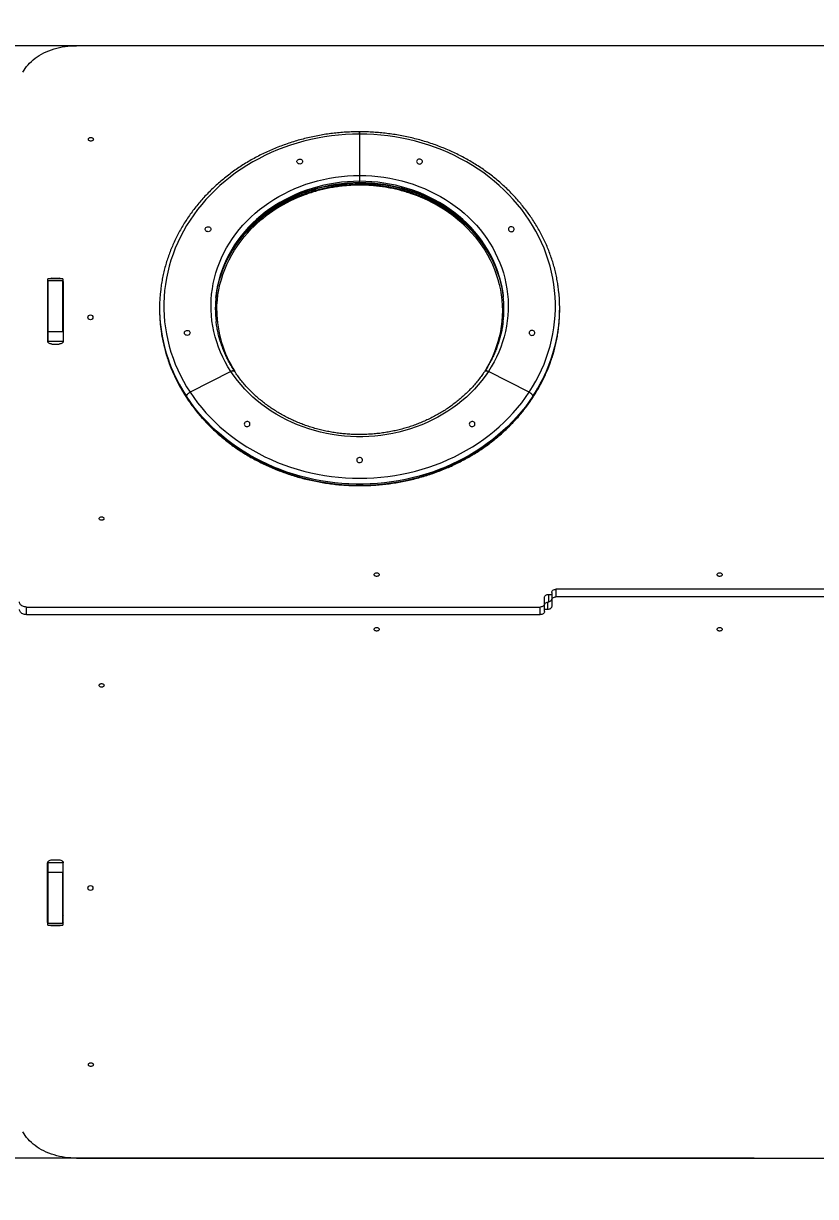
# Model space of a CAD drawing. Header units: millimetres. Extents: x -4298 to 4316, y -3015 to 2346.
# Drawn here: x -1058 to 50, y -763 to 877 of the extents above; entities that cross this region are included whole.
import ezdxf

# ---------------------------------------------------------------- set-up
doc = ezdxf.new("R2010")
doc.units = ezdxf.units.MM
for name, color, linetype in [('DIKOM_ОБЪЕКТ', 7, 'Continuous'), ('DIKOM_РАЗМЕР_ЗОНА', 7, 'Continuous'), ('DIKOM_РАЗМЕР_ОБЪЕКТА', 7, 'Continuous')]:
    doc.layers.add(name, color=color, linetype=linetype)
doc.styles.add('style1', font='arial.ttf', dxfattribs={"width": 0.8})
doc.dimstyles.new('1-50', dxfattribs={"dimtxt": 300, "dimasz": 200, "dimexe": 100, "dimexo": 0, "dimgap": 100, "dimtad": 1, "dimtxsty": 'style1', "dimcen": 200, "dimclrd": 7, "dimclre": 7, "dimclrt": 7, "dimadec": 1, "dimazin": 2, "dimtfac": 1, "dimtmove": 0, "dimatfit": 2, "dimfxl": 0, "dimlwd": 25, "dimlwe": 18, "dimarcsym": 0})

# ---------------------------------------------------------------- blocks, each defined once
blk = doc.blocks.new('*D0')
at = {"layer": 'Defpoints', "color": 0, "transparency": 16777216}
for p in [(2316.1, 67.7), (-2053.5, -269.5), (2316.1, -1317.9)]:
    blk.add_point(p, dxfattribs=at)
at = {"layer": 'DIKOM_РАЗМЕР_ОБЪЕКТА', "color": 7, "lineweight": 18, "transparency": 16777216}
for p, q in [((2316.1, 67.7), (2316.1, -1417.9)), ((-2053.5, -269.5), (-2053.5, -1417.9))]:
    blk.add_line(p, q, dxfattribs=at)
at = {"layer": 'DIKOM_РАЗМЕР_ОБЪЕКТА', "color": 7, "lineweight": 25, "transparency": 16777216}
blk.add_line((-1853.5, -1317.9), (2116.1, -1317.9), dxfattribs=at)
at = {"layer": 'DIKOM_РАЗМЕР_ОБЪЕКТА', "color": 7, "transparency": 16777216}
for points in [[(-1853.5, -1284.5), (-1853.5, -1351.2), (-2053.5, -1317.9)], [(2116.1, -1284.5), (2116.1, -1351.2), (2316.1, -1317.9)]]:
    blk.add_solid(points, dxfattribs=at)
at = {"layer": 'DIKOM_РАЗМЕР_ОБЪЕКТА', "color": 7, "transparency": 16777216, "insert": (319.3, -1064.7), "char_height": 300, "attachment_point": 5, "style": 'style1'}
blk.add_mtext('4400', dxfattribs=at)
blk = doc.blocks.new('*D1')
at = {"layer": 'Defpoints', "color": 0, "transparency": 16777216}
for p in [(-35.7, 845.8), (-2347.2, -709.8), (-35.7, -709.8)]:
    blk.add_point(p, dxfattribs=at)
at = {"layer": 'DIKOM_РАЗМЕР_ОБЪЕКТА', "color": 7, "lineweight": 18, "transparency": 16777216}
for p, q in [((-35.7, 845.8), (-2447.2, 845.8)), ((-35.7, -709.8), (-2447.2, -709.8))]:
    blk.add_line(p, q, dxfattribs=at)
at = {"layer": 'DIKOM_РАЗМЕР_ОБЪЕКТА', "color": 7, "lineweight": 25, "transparency": 16777216}
blk.add_line((-2347.2, 645.8), (-2347.2, -509.8), dxfattribs=at)
at = {"layer": 'DIKOM_РАЗМЕР_ОБЪЕКТА', "color": 7, "transparency": 16777216}
for points in [[(-2380.6, 645.8), (-2313.9, 645.8), (-2347.2, 845.8)], [(-2380.6, -509.8), (-2313.9, -509.8), (-2347.2, -709.8)]]:
    blk.add_solid(points, dxfattribs=at)
at = {"layer": 'DIKOM_РАЗМЕР_ОБЪЕКТА', "color": 7, "transparency": 16777216, "insert": (-2600.4, 68), "char_height": 300, "attachment_point": 5, "rotation": 90, "style": 'style1'}
blk.add_mtext('1550', dxfattribs=at)
blk = doc.blocks.new('*D2')
at = {"layer": 'Defpoints', "color": 0, "transparency": 16777216}
for p in [(-3553.5, -622.2), (4316.1, -622.2), (4316.1, -2914.9)]:
    blk.add_point(p, dxfattribs=at)
at = {"layer": 'DIKOM_РАЗМЕР_ЗОНА', "color": 7, "lineweight": 18, "transparency": 16777216}
for p, q in [((-3553.5, -622.2), (-3553.5, -3014.9)), ((4316.1, -622.2), (4316.1, -3014.9))]:
    blk.add_line(p, q, dxfattribs=at)
at = {"layer": 'DIKOM_РАЗМЕР_ЗОНА', "color": 7, "lineweight": 25, "transparency": 16777216}
blk.add_line((-3353.5, -2914.9), (4116.1, -2914.9), dxfattribs=at)
at = {"layer": 'DIKOM_РАЗМЕР_ЗОНА', "color": 7, "transparency": 16777216}
for points in [[(-3353.5, -2881.5), (-3353.5, -2948.2), (-3553.5, -2914.9)], [(4116.1, -2881.5), (4116.1, -2948.2), (4316.1, -2914.9)]]:
    blk.add_solid(points, dxfattribs=at)
at = {"layer": 'DIKOM_РАЗМЕР_ЗОНА', "color": 7, "transparency": 16777216, "insert": (330.3, -2661.7), "char_height": 300, "attachment_point": 5, "style": 'style1'}
blk.add_mtext('7900', dxfattribs=at)
blk = doc.blocks.new('*D3')
at = {"layer": 'Defpoints', "color": 0, "transparency": 16777216}
for p in [(2783.8, 2345.8), (-3847.8, -2209.8), (2783.8, -2209.8)]:
    blk.add_point(p, dxfattribs=at)
at = {"layer": 'DIKOM_РАЗМЕР_ЗОНА', "color": 7, "lineweight": 18, "transparency": 16777216}
for p, q in [((2783.8, 2345.8), (-3947.8, 2345.8)), ((2783.8, -2209.8), (-3947.8, -2209.8))]:
    blk.add_line(p, q, dxfattribs=at)
at = {"layer": 'DIKOM_РАЗМЕР_ЗОНА', "color": 7, "lineweight": 25, "transparency": 16777216}
blk.add_line((-3847.8, 2145.8), (-3847.8, -2009.8), dxfattribs=at)
at = {"layer": 'DIKOM_РАЗМЕР_ЗОНА', "color": 7, "transparency": 16777216}
for points in [[(-3881.2, 2145.8), (-3814.5, 2145.8), (-3847.8, 2345.8)], [(-3881.2, -2009.8), (-3814.5, -2009.8), (-3847.8, -2209.8)]]:
    blk.add_solid(points, dxfattribs=at)
at = {"layer": 'DIKOM_РАЗМЕР_ЗОНА', "color": 7, "transparency": 16777216, "insert": (-4101, 68), "char_height": 300, "attachment_point": 5, "rotation": 90, "style": 'style1'}
blk.add_mtext('4550', dxfattribs=at)

msp = doc.modelspace()

# ---------------------------------------------------------------- linework, layer by layer
at = {"layer": 'DIKOM_ОБЪЕКТ', "color": 7, "linetype": 'Continuous', "lineweight": 15}
for p, q in [((336.113, 845.824), (-983.887, 845.824)), ((-587.693, 725.418), (-587.693, 722.287)), ((-587.693, 722.287), (-587.693, 725.418)), ((-587.693, 722.287), (-587.693, 664.317)), ((-587.693, 664.317), (-587.693, 656.179)), ((-587.693, 654.744), (-587.693, 656.179)), ((-587.693, 654.744), (-587.693, 654.014)), ((-587.693, 654.014), (-587.693, 654.744)), ((-1024.387, 516.312), (-1024.387, 432.874)), ((-1002.887, 519.999), (-1023.887, 519.999)), ((-1023.887, 517.07), (-1023.887, 519.999)), ((-1002.887, 517.07), (-1023.887, 517.07)), ((-1023.887, 517.07), (-1023.887, 446.359)), ((-1018.387, 520.555), (-1008.387, 520.555)), ((-1018.387, 519.999), (-1018.387, 520.555)), ((-1008.387, 519.999), (-1008.387, 520.555)), ((-1002.887, 519.999), (-1002.887, 517.07)), ((-1002.887, 446.359), (-1002.887, 517.07)), ((-1002.387, 516.312), (-1002.387, 432.874)), ((-1023.887, 507.401), (-1023.887, 431.178)), ((-1024.387, 490.433), (-1023.887, 490.433)), ((-867.693, 478.756), (-867.693, 477.322)), ((-307.693, 477.322), (-307.693, 478.756)), ((-1024.387, 460.433), (-1023.887, 460.433)), ((-1023.887, 446.359), (-1002.887, 446.359)), ((-1023.887, 432.217), (-1023.887, 446.359)), ((-1002.887, 432.217), (-1023.887, 432.217)), ((-1023.887, 432.217), (-1023.887, 431.178)), ((-1018.387, 428.631), (-1008.387, 428.631)), ((-767.826, 390.278), (-824.984, 361.293)), ((-350.402, 361.293), (-407.56, 390.278)), ((-830.18, 354.355), (-830.18, 355.789)), ((-345.206, 355.789), (-345.206, 354.355)), ((-312.887, 85.684), (-312.887, 75.078)), ((406.113, 85.684), (-312.887, 85.684)), ((-328.887, 65.178), (-328.887, 74.371)), ((-324.887, 67.764), (-322.887, 68.249)), ((-324.887, 67.764), (-324.887, 57.4)), ((-322.887, 78.613), (-318.887, 78.613)), ((-322.887, 68.249), (-322.887, 78.613)), ((-318.887, 81.442), (-318.887, 70.835)), ((-318.887, 70.835), (-318.887, 61.643)), ((406.113, 75.078), (-312.887, 75.078)), ((-1053.887, 50.329), (-1053.887, 60.936)), ((-1053.887, 60.936), (-334.887, 60.936)), ((-1053.887, 50.329), (-334.887, 50.329)), ((-334.887, 50.329), (-334.887, 60.936)), ((-328.887, 54.572), (-328.887, 65.178)), ((-324.887, 57.4), (-328.887, 57.4)), ((-1023.887, -295.165), (-1023.887, -371.388)), ((-1023.887, -296.204), (-1023.887, -295.165)), ((-1018.387, -292.618), (-1008.387, -292.618)), ((-1002.887, -296.204), (-1002.887, -295.165)), ((-1024.387, -380.299), (-1024.387, -296.86)), ((-1023.887, -296.204), (-1002.887, -296.204)), ((-1023.887, -310.346), (-1023.887, -296.204)), ((-1002.887, -310.346), (-1023.887, -310.346)), ((-1023.887, -310.346), (-1023.887, -381.056)), ((-1002.887, -296.204), (-1002.887, -310.346)), ((-1002.887, -381.056), (-1002.887, -310.346)), ((-1002.387, -380.299), (-1002.387, -296.86)), ((-1023.887, -324.42), (-1024.387, -324.42)), ((-1023.887, -354.42), (-1024.387, -354.42)), ((-1023.887, -381.056), (-1002.887, -381.056)), ((-1023.887, -383.985), (-1023.887, -381.056)), ((-1023.887, -383.985), (-1002.887, -383.985)), ((-1018.387, -383.985), (-1018.387, -384.542)), ((-1018.387, -384.542), (-1008.387, -384.542)), ((-1008.387, -383.985), (-1008.387, -384.542)), ((-1002.887, -381.056), (-1002.887, -383.985)), ((-983.887, -709.811), (336.113, -709.811))]:
    msp.add_line(p, q, dxfattribs=at)
at = {"layer": 'DIKOM_ОБЪЕКТ', "color": 7, "linetype": 'Continuous', "lineweight": 15, "flags": 128}
for points in [[(-1058.907, 808.902), (-1057.404, 811.564), (-1055.711, 814.168), (-1053.835, 816.708), (-1051.778, 819.178), (-1049.548, 821.571), (-1047.149, 823.882), (-1044.588, 826.103), (-1041.87, 828.23), (-1039.004, 830.256), (-1035.997, 832.178), (-1032.855, 833.989), (-1029.588, 835.685), (-1026.204, 837.262), (-1022.711, 838.716), (-1019.118, 840.043), (-1015.435, 841.24), (-1011.671, 842.303), (-1007.836, 843.23), (-1003.939, 844.018), (-999.991, 844.666), (-996.001, 845.172), (-991.98, 845.534), (-987.939, 845.752), (-983.887, 845.824)], [(-587.693, 722.287), (-597.585, 722.13), (-607.464, 721.659), (-617.317, 720.876), (-627.132, 719.781), (-636.896, 718.375), (-646.595, 716.66), (-656.217, 714.639), (-665.75, 712.314), (-675.181, 709.689), (-684.499, 706.766), (-693.69, 703.549), (-702.742, 700.044), (-711.645, 696.253), (-720.386, 692.183), (-728.955, 687.838), (-737.339, 683.224), (-745.527, 678.347), (-753.511, 673.214), (-761.277, 667.831), (-768.818, 662.205), (-776.122, 656.344), (-783.181, 650.255), (-789.985, 643.946), (-796.525, 637.426), (-802.793, 630.702), (-808.78, 623.784), (-814.48, 616.681), (-819.883, 609.401), (-824.984, 601.955), (-829.775, 594.352), (-834.251, 586.603), (-838.405, 578.716), (-842.232, 570.702), (-845.728, 562.573), (-848.887, 554.338), (-851.705, 546.008), (-854.18, 537.594), (-856.307, 529.108), (-858.083, 520.559), (-859.507, 511.96), (-860.577, 503.321), (-861.291, 494.653), (-861.648, 485.969), (-861.648, 477.279), (-861.291, 468.595), (-860.577, 459.928), (-859.507, 451.289), (-858.083, 442.689), (-856.307, 434.141), (-854.18, 425.654), (-851.705, 417.24), (-848.887, 408.91), (-845.728, 400.675), (-842.232, 392.546), (-838.405, 384.532), (-834.251, 376.646), (-829.775, 368.896), (-824.984, 361.293)], [(-350.402, 361.293), (-345.61, 368.896), (-341.135, 376.646), (-336.981, 384.532), (-333.153, 392.546), (-329.658, 400.675), (-326.499, 408.91), (-323.68, 417.24), (-321.206, 425.654), (-319.079, 434.141), (-317.302, 442.689), (-315.878, 451.289), (-314.809, 459.928), (-314.095, 468.595), (-313.737, 477.279), (-313.737, 485.969), (-314.095, 494.653), (-314.809, 503.321), (-315.878, 511.96), (-317.302, 520.559), (-319.079, 529.108), (-321.206, 537.594), (-323.68, 546.008), (-326.499, 554.338), (-329.658, 562.573), (-333.153, 570.702), (-336.981, 578.716), (-341.135, 586.603), (-345.61, 594.352), (-350.402, 601.955), (-355.503, 609.401), (-360.906, 616.681), (-366.605, 623.784), (-372.593, 630.702), (-378.86, 637.426), (-385.401, 643.946), (-392.204, 650.255), (-399.263, 656.344), (-406.568, 662.205), (-414.108, 667.831), (-421.875, 673.214), (-429.858, 678.347), (-438.047, 683.224), (-446.431, 687.838), (-454.999, 692.183), (-463.74, 696.253), (-472.643, 700.044), (-481.696, 703.549), (-490.887, 706.766), (-500.204, 709.689), (-509.635, 712.314), (-519.168, 714.639), (-528.791, 716.66), (-538.49, 718.375), (-548.253, 719.781), (-558.068, 720.876), (-567.922, 721.659), (-577.801, 722.13), (-587.693, 722.287)], [(-960.387, 715.009), (-960.489, 714.417), (-960.788, 713.859), (-961.267, 713.368), (-961.899, 712.973), (-962.646, 712.695), (-963.465, 712.553), (-964.309, 712.553), (-965.128, 712.695), (-965.875, 712.973), (-966.507, 713.368), (-966.986, 713.859), (-967.285, 714.417), (-967.387, 715.009), (-967.285, 715.602), (-966.986, 716.159), (-966.507, 716.65), (-965.875, 717.046), (-965.128, 717.323), (-964.309, 717.466), (-963.465, 717.466), (-962.646, 717.323), (-961.899, 717.046), (-961.267, 716.65), (-960.788, 716.159), (-960.489, 715.602), (-960.387, 715.009)], [(-673.488, 680.795), (-674.42, 681.448), (-675.092, 682.313), (-675.443, 683.314), (-675.443, 684.361), (-675.092, 685.362), (-674.42, 686.227), (-673.488, 686.88), (-672.378, 687.263), (-671.189, 687.341), (-670.026, 687.108), (-668.994, 686.584), (-668.183, 685.817), (-667.665, 684.873), (-667.488, 683.837), (-667.665, 682.802), (-668.183, 681.858), (-668.994, 681.091), (-670.026, 680.567), (-671.189, 680.334), (-672.378, 680.412), (-673.488, 680.795)], [(-501.898, 680.795), (-500.966, 681.448), (-500.294, 682.313), (-499.943, 683.314), (-499.943, 684.361), (-500.294, 685.362), (-500.966, 686.227), (-501.898, 686.88), (-503.008, 687.263), (-504.197, 687.341), (-505.359, 687.108), (-506.392, 686.584), (-507.203, 685.817), (-507.72, 684.873), (-507.898, 683.837), (-507.72, 682.802), (-507.203, 681.858), (-506.392, 681.091), (-505.359, 680.567), (-504.197, 680.334), (-503.008, 680.412), (-501.898, 680.795)], [(-767.826, 390.278), (-771.944, 396.85), (-775.751, 403.566), (-779.241, 410.413), (-782.408, 417.38), (-785.247, 424.456), (-787.753, 431.628), (-789.921, 438.884), (-791.748, 446.212), (-793.231, 453.601), (-794.368, 461.036), (-795.156, 468.506), (-795.594, 475.998), (-795.682, 483.5), (-795.419, 490.998), (-794.805, 498.481), (-793.843, 505.935), (-792.533, 513.348), (-790.877, 520.708), (-788.879, 528.002), (-786.542, 535.218), (-783.869, 542.343), (-780.865, 549.366), (-777.536, 556.274), (-773.887, 563.057), (-769.923, 569.703), (-765.653, 576.2), (-761.082, 582.537), (-756.219, 588.704), (-751.072, 594.691), (-745.649, 600.487), (-739.96, 606.083), (-734.014, 611.469), (-727.821, 616.636), (-721.393, 621.575), (-714.738, 626.278), (-707.87, 630.737), (-700.799, 634.945), (-693.537, 638.895), (-686.096, 642.579), (-678.49, 645.991), (-670.731, 649.127), (-662.831, 651.98), (-654.805, 654.546), (-646.666, 656.82), (-638.427, 658.799), (-630.103, 660.479), (-621.707, 661.858), (-613.254, 662.932), (-604.757, 663.701), (-596.232, 664.163), (-587.693, 664.317)], [(-587.693, 656.179), (-596.152, 656.023), (-604.596, 655.556), (-613.01, 654.78), (-621.38, 653.694), (-629.691, 652.301), (-637.928, 650.604), (-646.077, 648.606), (-654.124, 646.31), (-662.054, 643.719), (-669.854, 640.84), (-677.509, 637.675), (-685.007, 634.233), (-692.334, 630.517), (-699.478, 626.535), (-706.425, 622.294), (-713.165, 617.801), (-719.684, 613.064), (-725.971, 608.091), (-732.016, 602.892), (-737.808, 597.475), (-743.336, 591.849), (-748.592, 586.025), (-753.565, 580.013), (-758.247, 573.824), (-762.63, 567.467), (-766.706, 560.955), (-770.468, 554.299), (-773.909, 547.51), (-777.024, 540.6), (-779.806, 533.582), (-782.252, 526.468), (-784.356, 519.27), (-786.115, 512.001), (-787.526, 504.674), (-788.586, 497.301), (-788.708, 496.252)], [(-587.693, 664.317), (-579.153, 664.163), (-570.628, 663.701), (-562.132, 662.932), (-553.679, 661.858), (-545.283, 660.479), (-536.959, 658.799), (-528.72, 656.82), (-520.581, 654.546), (-512.555, 651.98), (-504.655, 649.127), (-496.896, 645.991), (-489.289, 642.579), (-481.849, 638.895), (-474.587, 634.945), (-467.516, 630.737), (-460.647, 626.278), (-453.993, 621.575), (-447.564, 616.636), (-441.372, 611.469), (-435.426, 606.083), (-429.737, 600.487), (-424.314, 594.691), (-419.167, 588.704), (-414.303, 582.537), (-409.733, 576.2), (-405.462, 569.703), (-401.499, 563.057), (-397.849, 556.274), (-394.52, 549.366), (-391.517, 542.343), (-388.844, 535.218), (-386.507, 528.002), (-384.508, 520.708), (-382.853, 513.348), (-381.543, 505.935), (-380.58, 498.481), (-379.967, 490.998), (-379.704, 483.5), (-379.791, 475.998), (-380.23, 468.506), (-381.018, 461.036), (-382.154, 453.601), (-383.638, 446.212), (-385.465, 438.884), (-387.633, 431.628), (-390.139, 424.456), (-392.977, 417.38), (-396.144, 410.413), (-399.634, 403.566), (-403.442, 396.85), (-407.56, 390.278)], [(-386.619, 495.725), (-386.799, 497.301), (-387.86, 504.674), (-389.271, 512.001), (-391.03, 519.27), (-393.134, 526.468), (-395.579, 533.582), (-398.362, 540.6), (-401.476, 547.51), (-404.918, 554.299), (-408.68, 560.955), (-412.756, 567.467), (-417.139, 573.824), (-421.821, 580.013), (-426.794, 586.025), (-432.049, 591.849), (-437.578, 597.475), (-443.369, 602.892), (-449.414, 608.091), (-455.702, 613.064), (-462.221, 617.801), (-468.96, 622.294), (-475.908, 626.535), (-483.051, 630.517), (-490.379, 634.233), (-497.876, 637.675), (-505.532, 640.84), (-513.332, 643.719), (-521.262, 646.31), (-529.308, 648.606), (-537.457, 650.604), (-545.695, 652.301), (-554.006, 653.694), (-562.375, 654.78), (-570.79, 655.556), (-579.234, 656.023), (-587.693, 656.179)], [(-788.804, 493.946), (-788.586, 495.867), (-787.526, 503.24), (-786.115, 510.567), (-784.356, 517.836), (-782.252, 525.034), (-779.806, 532.148), (-777.024, 539.166), (-773.909, 546.076), (-770.468, 552.865), (-766.706, 559.521), (-762.63, 566.033), (-758.247, 572.389), (-753.565, 578.579), (-748.592, 584.591), (-743.336, 590.415), (-737.808, 596.041), (-732.016, 601.458), (-725.971, 606.657), (-719.684, 611.63), (-713.165, 616.367), (-706.425, 620.86), (-699.478, 625.101), (-692.334, 629.083), (-685.007, 632.798), (-677.509, 636.241), (-669.854, 639.405), (-662.054, 642.285), (-654.124, 644.876), (-646.077, 647.172), (-637.928, 649.17), (-629.691, 650.867), (-621.38, 652.26), (-613.01, 653.345), (-604.596, 654.122), (-596.152, 654.589), (-587.693, 654.744)], [(-787.297, 504.344), (-785.811, 511.189), (-783.899, 518.396), (-781.648, 525.526), (-779.062, 532.569), (-776.144, 539.511), (-772.899, 546.34), (-769.334, 553.044), (-765.455, 559.613), (-761.268, 566.034), (-756.78, 572.297), (-752, 578.39), (-746.935, 584.304), (-741.595, 590.027), (-735.988, 595.55), (-730.124, 600.863), (-724.014, 605.958), (-717.668, 610.825), (-711.097, 615.456), (-704.312, 619.843), (-697.325, 623.978), (-690.149, 627.854), (-682.795, 631.465), (-675.276, 634.804), (-667.606, 637.865), (-659.798, 640.643), (-651.864, 643.134), (-643.82, 645.333), (-635.678, 647.235), (-627.454, 648.839), (-619.16, 650.141), (-610.812, 651.139), (-602.424, 651.83), (-594.011, 652.215), (-585.586, 652.292), (-577.166, 652.061), (-568.763, 651.523), (-560.393, 650.678), (-552.071, 649.528), (-543.81, 648.075), (-535.625, 646.321), (-527.53, 644.27), (-519.54, 641.925), (-511.667, 639.29), (-503.926, 636.369), (-496.33, 633.169), (-488.892, 629.693), (-481.626, 625.949), (-474.542, 621.942), (-467.655, 617.68), (-460.976, 613.171), (-454.516, 608.421), (-448.286, 603.439), (-442.298, 598.234), (-436.561, 592.814), (-431.087, 587.19), (-425.883, 581.37), (-420.959, 575.366), (-416.324, 569.186), (-411.986, 562.843), (-407.952, 556.347), (-404.229, 549.708), (-400.824, 542.94), (-397.742, 536.053), (-394.989, 529.059), (-392.569, 521.971), (-390.488, 514.801), (-388.748, 507.561), (-387.64, 501.932)], [(-587.693, 654.744), (-579.234, 654.589), (-570.79, 654.122), (-562.375, 653.345), (-554.006, 652.26), (-545.695, 650.867), (-537.457, 649.17), (-529.308, 647.172), (-521.262, 644.876), (-513.332, 642.285), (-505.532, 639.405), (-497.876, 636.241), (-490.379, 632.798), (-483.051, 629.083), (-475.908, 625.101), (-468.96, 620.86), (-462.221, 616.367), (-455.702, 611.63), (-449.414, 606.657), (-443.369, 601.458), (-437.578, 596.041), (-432.049, 590.415), (-426.794, 584.591), (-421.821, 578.579), (-417.139, 572.389), (-412.756, 566.033), (-408.68, 559.521), (-404.918, 552.865), (-401.476, 546.076), (-398.362, 539.166), (-395.579, 532.148), (-393.134, 525.034), (-391.03, 517.836), (-389.271, 510.567), (-387.86, 503.24), (-386.799, 495.867), (-386.692, 494.944)], [(-801.869, 586.177), (-802.801, 586.83), (-803.473, 587.695), (-803.824, 588.696), (-803.824, 589.743), (-803.473, 590.744), (-802.801, 591.609), (-801.869, 592.262), (-800.759, 592.645), (-799.57, 592.723), (-798.408, 592.49), (-797.375, 591.966), (-796.564, 591.199), (-796.047, 590.255), (-795.869, 589.22), (-796.047, 588.184), (-796.564, 587.24), (-797.375, 586.473), (-798.408, 585.949), (-799.57, 585.716), (-800.759, 585.794), (-801.869, 586.177)], [(-437.869, 591.351), (-436.442, 589.915), (-431.107, 584.251), (-426.047, 578.396), (-421.271, 572.36), (-416.787, 566.154), (-412.603, 559.788), (-408.725, 553.274), (-405.162, 546.623), (-401.919, 539.847), (-399.002, 532.957), (-396.416, 525.966), (-394.165, 518.886), (-392.254, 511.73), (-390.686, 504.51), (-389.464, 497.238), (-388.589, 489.928), (-388.063, 482.592), (-387.888, 475.243), (-388.063, 467.894), (-388.589, 460.558), (-389.464, 453.247), (-390.686, 445.976), (-392.254, 438.755), (-394.165, 431.599), (-396.416, 424.519), (-399.002, 417.528), (-401.919, 410.639), (-405.162, 403.863), (-408.725, 397.212), (-411.734, 392.1)], [(-373.517, 586.177), (-372.584, 586.83), (-371.913, 587.695), (-371.561, 588.696), (-371.561, 589.743), (-371.913, 590.744), (-372.584, 591.609), (-373.517, 592.262), (-374.626, 592.645), (-375.815, 592.723), (-376.978, 592.49), (-378.011, 591.966), (-378.822, 591.199), (-379.339, 590.255), (-379.517, 589.22), (-379.339, 588.184), (-378.822, 587.24), (-378.011, 586.473), (-376.978, 585.949), (-375.815, 585.716), (-374.626, 585.794), (-373.517, 586.177)], [(-787.498, 475.243), (-787.322, 482.592), (-786.797, 489.928), (-785.922, 497.238), (-784.7, 504.51), (-783.131, 511.73), (-781.22, 518.886), (-778.97, 525.966), (-776.384, 532.957), (-773.467, 539.847), (-770.224, 546.623), (-766.66, 553.274), (-762.783, 559.788), (-758.599, 566.154), (-754.114, 572.36), (-749.338, 578.396), (-744.278, 584.251), (-739.754, 589.085)], [(-830.971, 441.214), (-831.903, 441.867), (-832.575, 442.732), (-832.926, 443.733), (-832.926, 444.78), (-832.575, 445.781), (-831.903, 446.646), (-830.971, 447.299), (-829.861, 447.682), (-828.672, 447.76), (-827.509, 447.527), (-826.477, 447.003), (-825.666, 446.236), (-825.148, 445.292), (-824.971, 444.257), (-825.148, 443.221), (-825.666, 442.277), (-826.477, 441.51), (-827.509, 440.986), (-828.672, 440.753), (-829.861, 440.831), (-830.971, 441.214)], [(-344.415, 441.214), (-343.483, 441.867), (-342.811, 442.732), (-342.46, 443.733), (-342.46, 444.78), (-342.811, 445.781), (-343.483, 446.646), (-344.415, 447.299), (-345.525, 447.682), (-346.714, 447.76), (-347.876, 447.527), (-348.909, 447.003), (-349.72, 446.236), (-350.237, 445.292), (-350.415, 444.257), (-350.237, 443.221), (-349.72, 442.277), (-348.909, 441.51), (-347.876, 440.986), (-346.714, 440.753), (-345.525, 440.831), (-344.415, 441.214)], [(-1018.387, 428.631), (-1019.557, 428.713), (-1020.683, 428.954), (-1021.72, 429.346), (-1022.63, 429.874), (-1023.376, 430.517), (-1023.93, 431.25), (-1024.272, 432.046), (-1024.387, 432.874)], [(-1002.387, 432.874), (-1002.502, 432.046), (-1002.844, 431.25), (-1003.398, 430.517), (-1004.144, 429.874), (-1005.054, 429.346), (-1006.091, 428.954), (-1007.216, 428.713), (-1008.387, 428.631)], [(-762.812, 390.705), (-763.025, 390.941), (-763.506, 391.194), (-764.152, 391.301), (-764.939, 391.258), (-765.838, 391.068), (-766.812, 390.737), (-767.826, 390.278)], [(-767.826, 390.278), (-766.812, 390.737), (-765.838, 391.068), (-764.939, 391.258), (-764.152, 391.301), (-763.506, 391.194), (-763.025, 390.941), (-762.813, 390.706)], [(-407.56, 390.278), (-411.981, 383.859), (-416.699, 377.605), (-421.705, 371.527), (-426.991, 365.634), (-432.548, 359.937), (-438.367, 354.445), (-444.438, 349.168), (-450.75, 344.114), (-457.293, 339.292), (-464.055, 334.709), (-471.027, 330.375), (-478.195, 326.296), (-485.548, 322.478), (-493.073, 318.929), (-500.757, 315.654), (-508.588, 312.659), (-516.553, 309.949), (-524.637, 307.528), (-532.828, 305.401), (-541.111, 303.572), (-549.473, 302.042), (-557.899, 300.815), (-566.376, 299.893), (-574.888, 299.278), (-583.422, 298.97), (-591.963, 298.97), (-600.497, 299.278), (-609.01, 299.893), (-617.486, 300.815), (-625.913, 302.042), (-634.275, 303.572), (-642.558, 305.401), (-650.749, 307.528), (-658.833, 309.949), (-666.797, 312.659), (-674.629, 315.654), (-682.313, 318.929), (-689.838, 322.478), (-697.191, 326.296), (-704.359, 330.375), (-711.33, 334.709), (-718.093, 339.292), (-724.636, 344.114), (-730.948, 349.168), (-737.018, 354.445), (-742.837, 359.937), (-748.394, 365.634), (-753.68, 371.527), (-758.687, 377.605), (-763.404, 383.859), (-767.826, 390.278)], [(-407.56, 390.278), (-408.573, 390.737), (-409.548, 391.068), (-410.446, 391.258), (-411.234, 391.301), (-411.88, 391.194), (-412.36, 390.941), (-412.573, 390.705)], [(-412.572, 390.706), (-412.36, 390.941), (-411.88, 391.194), (-411.234, 391.301), (-410.446, 391.258), (-409.548, 391.068), (-408.573, 390.737), (-407.56, 390.278)], [(-824.984, 361.293), (-825.997, 360.724), (-826.972, 360.066), (-827.871, 359.345), (-828.658, 358.589), (-829.304, 357.827), (-829.784, 357.088), (-830.08, 356.4), (-830.18, 355.789)], [(-830.18, 355.789), (-830.08, 356.4), (-829.784, 357.088), (-829.304, 357.827), (-828.658, 358.589), (-827.871, 359.345), (-826.972, 360.066), (-825.997, 360.724), (-824.984, 361.293)], [(-824.984, 361.293), (-819.883, 353.847), (-814.48, 346.567), (-808.78, 339.464), (-802.793, 332.546), (-796.525, 325.822), (-789.985, 319.302), (-783.181, 312.993), (-776.122, 306.904), (-768.818, 301.043), (-761.277, 295.417), (-753.511, 290.034), (-745.527, 284.901), (-737.339, 280.024), (-728.955, 275.411), (-720.386, 271.066), (-711.645, 266.995), (-702.742, 263.205), (-693.69, 259.699), (-684.499, 256.482), (-675.181, 253.559), (-665.75, 250.934), (-656.217, 248.609), (-646.595, 246.588), (-636.896, 244.873), (-627.132, 243.468), (-617.317, 242.372), (-607.464, 241.589), (-597.585, 241.118), (-587.693, 240.961), (-577.801, 241.118), (-567.922, 241.589), (-558.068, 242.372), (-548.253, 243.468), (-538.49, 244.873), (-528.791, 246.588), (-519.168, 248.609), (-509.635, 250.934), (-500.204, 253.559), (-490.887, 256.482), (-481.696, 259.699), (-472.643, 263.205), (-463.74, 266.995), (-454.999, 271.066), (-446.431, 275.411), (-438.047, 280.024), (-429.858, 284.901), (-421.875, 290.034), (-414.108, 295.417), (-406.568, 301.043), (-399.263, 306.904), (-392.204, 312.993), (-385.401, 319.302), (-378.86, 325.822), (-372.593, 332.546), (-366.605, 339.464), (-360.906, 346.567), (-355.503, 353.847), (-350.402, 361.293)], [(-350.402, 361.293), (-349.388, 360.724), (-348.413, 360.066), (-347.515, 359.345), (-346.728, 358.589), (-346.081, 357.827), (-345.601, 357.088), (-345.306, 356.4), (-345.206, 355.789)], [(-345.206, 355.789), (-345.306, 356.4), (-345.601, 357.088), (-346.081, 357.827), (-346.728, 358.589), (-347.515, 359.345), (-348.413, 360.066), (-349.388, 360.724), (-350.402, 361.293)], [(-345.206, 355.789), (-350.327, 348.308), (-355.748, 340.991), (-361.461, 333.847), (-367.458, 326.886), (-373.734, 320.117), (-380.279, 313.547), (-387.085, 307.185), (-394.144, 301.04), (-401.447, 295.119), (-408.984, 289.429), (-416.747, 283.977), (-424.725, 278.771), (-432.909, 273.817), (-441.287, 269.121), (-449.85, 264.689), (-458.587, 260.527), (-467.486, 256.64), (-476.537, 253.033), (-485.728, 249.71), (-495.047, 246.676), (-504.483, 243.934), (-514.024, 241.488), (-523.658, 239.341), (-533.372, 237.496), (-543.155, 235.954), (-552.994, 234.719), (-562.877, 233.791), (-572.791, 233.172), (-582.723, 232.862), (-592.662, 232.862), (-602.595, 233.172), (-612.509, 233.791), (-622.392, 234.719), (-632.231, 235.954), (-642.013, 237.496), (-651.728, 239.341), (-661.362, 241.488), (-670.902, 243.934), (-680.338, 246.676), (-689.658, 249.71), (-698.849, 253.033), (-707.899, 256.64), (-716.799, 260.527), (-725.535, 264.689), (-734.098, 269.121), (-742.477, 273.817), (-750.66, 278.771), (-758.638, 283.977), (-766.401, 289.429), (-773.939, 295.119), (-781.242, 301.04), (-788.301, 307.185), (-795.107, 313.547), (-801.652, 320.117), (-807.927, 326.886), (-813.925, 333.847), (-819.638, 340.991), (-825.058, 348.308), (-830.18, 355.789)], [(-830.18, 354.355), (-830.08, 353.846), (-829.997, 353.694)], [(-830.18, 354.355), (-825.058, 346.874), (-819.638, 339.557), (-813.925, 332.413), (-807.927, 325.452), (-801.652, 318.683), (-795.107, 312.113), (-788.301, 305.751), (-781.242, 299.606), (-773.939, 293.684), (-766.401, 287.994), (-758.638, 282.543), (-750.66, 277.337), (-742.477, 272.383), (-734.098, 267.687), (-725.535, 263.255), (-716.799, 259.093), (-707.899, 255.206), (-698.849, 251.599), (-689.658, 248.276), (-680.338, 245.241), (-670.902, 242.5), (-661.362, 240.054), (-651.728, 237.907), (-642.013, 236.061), (-632.231, 234.52), (-622.392, 233.285), (-612.509, 232.357), (-602.595, 231.738), (-592.662, 231.428), (-582.723, 231.428), (-572.791, 231.738), (-562.877, 232.357), (-552.994, 233.285), (-543.155, 234.52), (-533.372, 236.061), (-523.658, 237.907), (-514.024, 240.054), (-504.483, 242.5), (-495.047, 245.241), (-485.728, 248.276), (-476.537, 251.599), (-467.486, 255.206), (-458.587, 259.093), (-449.85, 263.255), (-441.287, 267.687), (-432.909, 272.383), (-424.725, 277.337), (-416.747, 282.543), (-408.984, 287.994), (-401.447, 293.684), (-394.144, 299.606), (-387.085, 305.751), (-380.279, 312.113), (-373.734, 318.683), (-367.458, 325.452), (-361.461, 332.413), (-355.748, 339.557), (-350.327, 346.874), (-345.206, 354.355)], [(-829.997, 353.694), (-830.08, 353.846), (-830.18, 354.355)], [(-345.206, 354.355), (-345.306, 353.846), (-345.389, 353.694)], [(-345.389, 353.694), (-345.306, 353.846), (-345.206, 354.355)], [(-749.176, 316.778), (-748.998, 315.743), (-748.481, 314.799), (-747.67, 314.031), (-746.637, 313.508), (-745.475, 313.275), (-744.286, 313.353), (-743.176, 313.736), (-742.244, 314.389), (-741.572, 315.254), (-741.22, 316.255), (-741.22, 317.302), (-741.572, 318.303), (-742.244, 319.168), (-743.176, 319.821), (-744.286, 320.203), (-745.475, 320.282), (-746.637, 320.049), (-747.67, 319.525), (-748.481, 318.757), (-748.998, 317.814), (-749.176, 316.778)], [(-434.21, 316.778), (-434.032, 315.743), (-433.515, 314.799), (-432.704, 314.031), (-431.671, 313.508), (-430.509, 313.275), (-429.32, 313.353), (-428.21, 313.736), (-427.278, 314.389), (-426.606, 315.254), (-426.255, 316.255), (-426.255, 317.302), (-426.606, 318.303), (-427.278, 319.168), (-428.21, 319.821), (-429.32, 320.203), (-430.509, 320.282), (-431.671, 320.049), (-432.704, 319.525), (-433.515, 318.757), (-434.032, 317.814), (-434.21, 316.778)], [(-591.693, 266.433), (-591.515, 265.398), (-590.998, 264.454), (-590.187, 263.686), (-589.154, 263.163), (-587.992, 262.93), (-586.803, 263.008), (-585.693, 263.39), (-584.761, 264.043), (-584.089, 264.909), (-583.737, 265.909), (-583.737, 266.957), (-584.089, 267.957), (-584.761, 268.823), (-585.693, 269.476), (-586.803, 269.858), (-587.992, 269.937), (-589.154, 269.704), (-590.187, 269.18), (-590.998, 268.412), (-591.515, 267.469), (-591.693, 266.433)], [(-945.387, 184.679), (-945.489, 184.087), (-945.788, 183.529), (-946.267, 183.038), (-946.899, 182.643), (-947.646, 182.365), (-948.465, 182.222), (-949.309, 182.222), (-950.128, 182.365), (-950.875, 182.643), (-951.507, 183.038), (-951.986, 183.529), (-952.285, 184.087), (-952.387, 184.679), (-952.285, 185.272), (-951.986, 185.829), (-951.507, 186.32), (-950.875, 186.716), (-950.128, 186.993), (-949.309, 187.136), (-948.465, 187.136), (-947.646, 186.993), (-946.899, 186.716), (-946.267, 186.32), (-945.788, 185.829), (-945.489, 185.272), (-945.387, 184.679)], [(-560.387, 106.19), (-560.489, 105.598), (-560.788, 105.04), (-561.267, 104.549), (-561.899, 104.154), (-562.646, 103.876), (-563.465, 103.734), (-564.309, 103.734), (-565.128, 103.876), (-565.875, 104.154), (-566.507, 104.549), (-566.986, 105.04), (-567.285, 105.598), (-567.387, 106.19), (-567.285, 106.783), (-566.986, 107.341), (-566.507, 107.832), (-565.875, 108.227), (-565.128, 108.505), (-564.309, 108.647), (-563.465, 108.647), (-562.646, 108.505), (-561.899, 108.227), (-561.267, 107.832), (-560.788, 107.341), (-560.489, 106.783), (-560.387, 106.19)], [(-80.387, 106.19), (-80.489, 105.598), (-80.788, 105.04), (-81.267, 104.549), (-81.899, 104.154), (-82.646, 103.876), (-83.465, 103.734), (-84.309, 103.734), (-85.128, 103.876), (-85.875, 104.154), (-86.507, 104.549), (-86.986, 105.04), (-87.285, 105.598), (-87.387, 106.19), (-87.285, 106.783), (-86.986, 107.341), (-86.507, 107.832), (-85.875, 108.227), (-85.128, 108.505), (-84.309, 108.647), (-83.465, 108.647), (-82.646, 108.505), (-81.899, 108.227), (-81.267, 107.832), (-80.788, 107.341), (-80.489, 106.783), (-80.387, 106.19)], [(-318.887, 81.442), (-318.772, 82.269), (-318.43, 83.065), (-317.876, 83.799), (-317.13, 84.442), (-316.22, 84.969), (-315.183, 85.361), (-314.057, 85.603), (-312.887, 85.684)], [(-1053.887, 60.936), (-1055.31, 61.008), (-1056.704, 61.222), (-1058.041, 61.575), (-1059.293, 62.058), (-1060.436, 62.663), (-1061.444, 63.376), (-1062.299, 64.184), (-1062.983, 65.069), (-1063.482, 66.015), (-1063.785, 67), (-1063.887, 68.007)], [(-328.887, 74.371), (-328.772, 75.198), (-328.43, 75.994), (-327.876, 76.728), (-327.13, 77.371), (-326.22, 77.898), (-325.183, 78.29), (-324.057, 78.532), (-322.887, 78.613)], [(-328.887, 63.764), (-328.772, 64.592), (-328.43, 65.388), (-327.876, 66.121), (-327.13, 66.764), (-326.22, 67.292), (-325.183, 67.684), (-324.887, 67.764)], [(-318.887, 72.249), (-319.002, 71.422), (-319.344, 70.626), (-319.898, 69.892), (-320.644, 69.249), (-321.554, 68.722), (-322.591, 68.33), (-322.887, 68.249)], [(-318.887, 70.835), (-318.772, 71.663), (-318.43, 72.459), (-317.876, 73.192), (-317.13, 73.835), (-316.22, 74.363), (-315.183, 74.755), (-314.057, 74.996), (-312.887, 75.078)], [(-1053.887, 50.329), (-1055.31, 50.401), (-1056.704, 50.615), (-1058.041, 50.968), (-1059.293, 51.452), (-1060.436, 52.056), (-1061.444, 52.77), (-1062.299, 53.577), (-1062.983, 54.463), (-1063.482, 55.408), (-1063.785, 56.394), (-1063.887, 57.4)], [(-328.887, 65.178), (-329.002, 64.351), (-329.344, 63.555), (-329.898, 62.821), (-330.644, 62.178), (-331.554, 61.651), (-332.591, 61.259), (-333.716, 61.017), (-334.887, 60.936)], [(-328.887, 54.572), (-329.002, 53.744), (-329.344, 52.948), (-329.898, 52.215), (-330.644, 51.572), (-331.554, 51.044), (-332.591, 50.652), (-333.716, 50.411), (-334.887, 50.329)], [(-318.887, 61.643), (-319.002, 60.815), (-319.344, 60.019), (-319.898, 59.286), (-320.644, 58.643), (-321.554, 58.115), (-322.591, 57.723), (-323.716, 57.482), (-324.887, 57.4)], [(-567.387, 29.823), (-567.285, 30.415), (-566.986, 30.973), (-566.507, 31.464), (-565.875, 31.86), (-565.128, 32.137), (-564.309, 32.28), (-563.465, 32.28), (-562.646, 32.137), (-561.899, 31.86), (-561.267, 31.464), (-560.788, 30.973), (-560.489, 30.415), (-560.387, 29.823), (-560.489, 29.231), (-560.788, 28.673), (-561.267, 28.182), (-561.899, 27.786), (-562.646, 27.509), (-563.465, 27.366), (-564.309, 27.366), (-565.128, 27.509), (-565.875, 27.786), (-566.507, 28.182), (-566.986, 28.673), (-567.285, 29.231), (-567.387, 29.823)], [(-87.387, 29.823), (-87.285, 30.415), (-86.986, 30.973), (-86.507, 31.464), (-85.875, 31.86), (-85.128, 32.137), (-84.309, 32.28), (-83.465, 32.28), (-82.646, 32.137), (-81.899, 31.86), (-81.267, 31.464), (-80.788, 30.973), (-80.489, 30.415), (-80.387, 29.823), (-80.489, 29.231), (-80.788, 28.673), (-81.267, 28.182), (-81.899, 27.786), (-82.646, 27.509), (-83.465, 27.366), (-84.309, 27.366), (-85.128, 27.509), (-85.875, 27.786), (-86.507, 28.182), (-86.986, 28.673), (-87.285, 29.231), (-87.387, 29.823)], [(-952.387, -48.666), (-952.285, -48.074), (-951.986, -47.516), (-951.507, -47.025), (-950.875, -46.629), (-950.128, -46.352), (-949.309, -46.209), (-948.465, -46.209), (-947.646, -46.352), (-946.899, -46.629), (-946.267, -47.025), (-945.788, -47.516), (-945.489, -48.074), (-945.387, -48.666), (-945.489, -49.258), (-945.788, -49.816), (-946.267, -50.307), (-946.899, -50.703), (-947.646, -50.98), (-948.465, -51.123), (-949.309, -51.123), (-950.128, -50.98), (-950.875, -50.703), (-951.507, -50.307), (-951.986, -49.816), (-952.285, -49.258), (-952.387, -48.666)], [(-1024.387, -296.86), (-1024.272, -296.033), (-1023.93, -295.237), (-1023.376, -294.503), (-1022.63, -293.86), (-1021.72, -293.333), (-1020.683, -292.941), (-1019.557, -292.699), (-1018.387, -292.618)], [(-1008.387, -292.618), (-1007.216, -292.699), (-1006.091, -292.941), (-1005.054, -293.333), (-1004.144, -293.86), (-1003.398, -294.503), (-1002.844, -295.237), (-1002.502, -296.033), (-1002.387, -296.86)], [(-967.387, -578.996), (-967.285, -578.404), (-966.986, -577.846), (-966.507, -577.355), (-965.875, -576.959), (-965.128, -576.682), (-964.309, -576.539), (-963.465, -576.539), (-962.646, -576.682), (-961.899, -576.959), (-961.267, -577.355), (-960.788, -577.846), (-960.489, -578.404), (-960.387, -578.996), (-960.489, -579.588), (-960.788, -580.146), (-961.267, -580.637), (-961.899, -581.033), (-962.646, -581.31), (-963.465, -581.453), (-964.309, -581.453), (-965.128, -581.31), (-965.875, -581.033), (-966.507, -580.637), (-966.986, -580.146), (-967.285, -579.588), (-967.387, -578.996)], [(-983.887, -709.811), (-987.939, -709.738), (-991.98, -709.521), (-996.001, -709.158), (-999.991, -708.653), (-1003.939, -708.005), (-1007.836, -707.216), (-1011.671, -706.29), (-1015.435, -705.226), (-1019.118, -704.03), (-1022.711, -702.703), (-1026.204, -701.249), (-1029.588, -699.672), (-1032.855, -697.975), (-1035.997, -696.164), (-1039.004, -694.243), (-1041.87, -692.216), (-1044.588, -690.089), (-1047.149, -687.868), (-1049.548, -685.558), (-1051.778, -683.165), (-1053.835, -680.695), (-1055.711, -678.155), (-1057.404, -675.55), (-1058.907, -672.889)]]:
    msp.add_lwpolyline(points, dxfattribs=at)
at = {"layer": 'DIKOM_ОБЪЕКТ', "color": 7, "linetype": 'Continuous', "lineweight": 15}
for centre in [(-964.481, 466.007), (-964.481, -331.993)]:
    msp.add_circle(centre, 3.5, dxfattribs=at)
for centre, radius, start, end in [((-596.508, 448.178), 200.933, 109.521538, 135.471393), ((-579.269, 447.477), 201.727, 45.496834, 70.545287), ((-1020.993, 516.22), 3.402, 148.286968, 178.439931), ((-1018.41, 512.441), 8.114, 89.83865, 111.340852), ((-1008.298, 512.765), 7.791, 68.205652, 90.651786), ((-1005.594, 516.288), 3.208, 0.44361, 32.43564), ((-1020.993, 505.613), 3.402, 148.287039, 178.435118), ((-1005.593, 505.681), 3.207, 0.441724, 32.439846), ((-651.445, 478.756), 216.248, 173.041369, 187.000625), ((-633.677, 478.756), 156.016, 173.560832, 186.829483), ((-633.678, 477.317), 156.014, 173.881533, 179.735079), ((-541.711, 478.755), 156.018, 352.987852, 6.244421), ((-541.723, 477.317), 156.03, 0.265051, 6.486662), ((-523.929, 478.756), 216.236, 353.565677, 6.730807), ((-651.353, 477.331), 216.34, 180.002582, 186.448624), ((-524.066, 477.333), 216.373, 353.037961, 359.997087), ((-628.149, 475.932), 159.35, 180.247788, 212.592986), ((-642.128, 479.194), 225.717, 186.6554, 213.578299), ((-642.006, 480.69), 225.853, 187.195912, 213.574288), ((-533.254, 480.626), 225.713, 326.421594, 353.359169), ((-533.371, 479.252), 225.844, 326.425438, 352.84078), ((-1021.178, -369.667), 3.209, 180.45342, 212.433169), ((-1005.78, -369.6), 3.401, 328.286878, 358.443499), ((-1021.178, -380.274), 3.209, 180.454531, 212.433151), ((-1018.476, -376.753), 7.789, 248.202899, 270.653086), ((-1008.363, -376.431), 8.111, 269.833931, 291.345645), ((-1005.78, -380.207), 3.401, 328.286879, 358.442445)]:
    msp.add_arc(centre, radius, start, end, dxfattribs=at)
for points, knots in [([(-587.693, 725.418), (-589.356, 725.41), (-594.157, 725.388), (-602.092, 725.136), (-611.484, 724.574), (-620.85, 723.73), (-630.178, 722.61), (-639.458, 721.215), (-648.68, 719.546), (-657.833, 717.604), (-666.907, 715.393), (-675.892, 712.914), (-684.777, 710.171), (-693.553, 707.166), (-702.209, 703.903), (-710.736, 700.385), (-719.124, 696.617), (-727.363, 692.603), (-735.445, 688.346), (-743.359, 683.853), (-751.098, 679.128), (-758.652, 674.176), (-766.013, 669.003), (-773.172, 663.615), (-780.122, 658.018), (-786.853, 652.218), (-793.36, 646.222), (-799.634, 640.037), (-805.668, 633.669), (-811.456, 627.127), (-816.991, 620.416), (-822.266, 613.546), (-827.276, 606.524), (-832.014, 599.357), (-836.477, 592.055), (-840.658, 584.625), (-844.553, 577.075), (-848.158, 569.415), (-851.469, 561.653), (-854.481, 553.797), (-857.192, 545.857), (-859.599, 537.842), (-861.696, 529.761), (-863.494, 521.623), (-864.942, 513.434), (-865.799, 507.928), (-866.085, 505.148), (-866.088, 505.119)], [0, 0, 0, 0, 0.01219004, 0.03518405, 0.05817891, 0.0811738, 0.10416865, 0.12716342, 0.15015802, 0.17315241, 0.19614649, 0.2191402, 0.24213345, 0.26512614, 0.28811817, 0.31110943, 0.3340998, 0.35708914, 0.38007732, 0.40306419, 0.42604958, 0.44903334, 0.47201528, 0.49499522, 0.51797299, 0.54094838, 0.56392121, 0.5868913, 0.60985845, 0.63282248, 0.65578324, 0.67874056, 0.70169432, 0.7246444, 0.74759072, 0.77053322, 0.79347187, 0.81640669, 0.83933773, 0.86226508, 0.88518888, 0.90810931, 0.93102659, 0.95394097, 0.97685277, 0.99976233, 1, 1, 1, 1]), ([(-309.215, 504.258), (-309.495, 506.532), (-310.114, 511.552), (-311.448, 519.277), (-313.141, 527.429), (-315.153, 535.525), (-317.47, 543.557), (-320.092, 551.517), (-323.017, 559.394), (-326.24, 567.181), (-329.758, 574.868), (-333.568, 582.447), (-337.665, 589.909), (-342.044, 597.246), (-346.7, 604.449), (-351.629, 611.511), (-356.825, 618.423), (-362.282, 625.178), (-367.993, 631.767), (-373.953, 638.184), (-380.154, 644.42), (-386.59, 650.47), (-393.254, 656.326), (-400.137, 661.982), (-407.232, 667.43), (-414.532, 672.665), (-422.027, 677.682), (-429.709, 682.473), (-437.57, 687.035), (-445.601, 691.361), (-453.792, 695.447), (-462.135, 699.288), (-470.619, 702.88), (-479.236, 706.219), (-487.975, 709.301), (-496.827, 712.122), (-505.782, 714.68), (-514.829, 716.971), (-523.959, 718.993), (-533.16, 720.744), (-542.424, 722.222), (-551.738, 723.424), (-561.093, 724.351), (-570.478, 724.995), (-579.349, 725.358), (-585.09, 725.4), (-587.693, 725.418)], [0, 0, 0, 0, 0.01892194, 0.04177342, 0.06462635, 0.08748111, 0.11033806, 0.13319753, 0.15605981, 0.17892515, 0.20179376, 0.2246658, 0.2475414, 0.27042065, 0.29330359, 0.31619023, 0.33908055, 0.36197448, 0.38487195, 0.40777285, 0.43067705, 0.45358442, 0.47649478, 0.49940799, 0.52232387, 0.54524225, 0.56816296, 0.59108581, 0.61401065, 0.63693731, 0.65986563, 0.68279546, 0.70572667, 0.72865911, 0.75159266, 0.77452721, 0.79746264, 0.82039887, 0.84333579, 0.86627332, 0.88921139, 0.91214992, 0.93508885, 0.95802812, 0.98096766, 1, 1, 1, 1]), ([(-788.805, 493.8), (-788.544, 496.006), (-788.008, 500.528), (-786.807, 507.324), (-785.3, 514.186), (-783.477, 520.989), (-781.351, 527.723), (-778.921, 534.379), (-776.193, 540.944), (-773.17, 547.411), (-769.857, 553.767), (-766.261, 560.003), (-762.385, 566.11), (-758.237, 572.078), (-753.824, 577.898), (-749.151, 583.56), (-744.226, 589.056), (-739.057, 594.378), (-733.653, 599.517), (-728.021, 604.465), (-722.17, 609.214), (-716.109, 613.758), (-709.848, 618.089), (-703.397, 622.2), (-696.766, 626.085), (-689.964, 629.738), (-683.003, 633.153), (-675.893, 636.325), (-668.645, 639.248), (-661.271, 641.92), (-653.782, 644.334), (-646.191, 646.487), (-638.507, 648.377), (-630.745, 650), (-622.915, 651.353), (-615.031, 652.434), (-607.104, 653.243), (-599.146, 653.774), (-592.671, 653.991), (-588.852, 654.009), (-587.693, 654.014)], [0, 0, 0, 0, 0.02555941, 0.05239808, 0.07923339, 0.10606443, 0.13289036, 0.15971048, 0.18652418, 0.21333101, 0.24013063, 0.26692283, 0.2937075, 0.32048466, 0.34725442, 0.37401696, 0.40077255, 0.4275215, 0.45426416, 0.48100092, 0.5077322, 0.5344584, 0.56117995, 0.58789725, 0.61461071, 0.6413207, 0.66802759, 0.69473171, 0.72143338, 0.74813288, 0.77483049, 0.80152643, 0.82822093, 0.85491419, 0.88160637, 0.90829764, 0.93498815, 0.96167802, 0.98836739, 1, 1, 1, 1]), ([(-512.102, 637.678), (-514.463, 638.507), (-519.451, 640.256), (-527.189, 642.563), (-535.275, 644.678), (-543.444, 646.484), (-551.68, 647.986), (-559.975, 649.178), (-568.314, 650.061), (-576.689, 650.631), (-585.085, 650.886), (-593.492, 650.826), (-601.898, 650.45), (-610.289, 649.758), (-618.655, 648.75), (-626.983, 647.427), (-635.26, 645.789), (-643.476, 643.842), (-651.611, 641.57), (-658.339, 639.469), (-662.309, 638.011), (-663.635, 637.524)], [0, 0, 0, 0, 0.04855149, 0.10256558, 0.15662134, 0.21072014, 0.264863, 0.31905067, 0.37328355, 0.42756169, 0.48188481, 0.53625227, 0.59066299, 0.6451153, 0.69960753, 0.75413769, 0.80870351, 0.86330244, 0.91793168, 0.97258825, 1, 1, 1, 1]), ([(-587.693, 654.014), (-586.307, 654.007), (-582.262, 653.985), (-575.561, 653.739), (-567.606, 653.185), (-559.683, 652.353), (-551.803, 651.249), (-543.98, 649.873), (-536.225, 648.228), (-528.551, 646.316), (-520.969, 644.141), (-513.491, 641.705), (-506.13, 639.014), (-498.896, 636.07), (-491.8, 632.879), (-484.854, 629.445), (-478.069, 625.775), (-471.455, 621.873), (-465.022, 617.746), (-458.781, 613.4), (-452.74, 608.842), (-446.91, 604.08), (-441.299, 599.119), (-435.917, 593.97), (-430.77, 588.638), (-425.869, 583.133), (-421.219, 577.463), (-416.828, 571.636), (-412.704, 565.662), (-408.852, 559.551), (-405.279, 553.31), (-401.99, 546.951), (-398.99, 540.482), (-396.285, 533.914), (-393.877, 527.258), (-391.773, 520.522), (-389.972, 513.719), (-388.49, 506.857), (-387.383, 500.544), (-386.913, 496.508), (-386.713, 494.788)], [0, 0, 0, 0, 0.01395934, 0.0407491, 0.06753993, 0.09433069, 0.12112148, 0.14791245, 0.17470374, 0.2014955, 0.22828789, 0.25508112, 0.2818754, 0.30867095, 0.33546803, 0.36226694, 0.38906799, 0.41587151, 0.44267788, 0.46948748, 0.49630074, 0.52311808, 0.54993996, 0.57676684, 0.60359917, 0.6304374, 0.65728198, 0.68413331, 0.71099174, 0.7378576, 0.7647311, 0.79161242, 0.81850161, 0.84539861, 0.87230326, 0.89921526, 0.92613419, 0.95305948, 0.97999045, 1, 1, 1, 1]), ([(-762.812, 390.705), (-763.492, 391.754), (-765.483, 394.827), (-768.577, 400.024), (-771.994, 406.331), (-775.12, 412.754), (-777.955, 419.279), (-780.492, 425.898), (-782.73, 432.6), (-784.661, 439.376), (-786.295, 446.212), (-787.582, 453.103), (-788.339, 457.826), (-788.577, 460.255), (-788.588, 460.365)], [0, 0, 0, 0, 0.04898761, 0.14352749, 0.23808764, 0.33267542, 0.42729084, 0.52193347, 0.61660248, 0.71129655, 0.80601394, 0.90075241, 0.99550933, 1, 1, 1, 1]), ([(-386.857, 459.873), (-386.867, 459.772), (-387.112, 457.351), (-387.883, 452.636), (-389.192, 445.745), (-390.847, 438.909), (-392.8, 432.135), (-395.061, 425.433), (-397.621, 418.816), (-400.479, 412.292), (-403.629, 405.873), (-407.069, 399.569), (-410.091, 394.528), (-411.989, 391.604), (-412.573, 390.705)], [0, 0, 0, 0, 0.00417586, 0.09960531, 0.19502482, 0.29043093, 0.3858205, 0.48119076, 0.57653935, 0.67186438, 0.76716439, 0.86243838, 0.95768577, 1, 1, 1, 1]), ([(-866.295, 452.883), (-866.018, 450.553), (-865.415, 445.476), (-864.105, 437.692), (-862.445, 429.535), (-860.467, 421.432), (-858.183, 413.392), (-855.594, 405.425), (-852.702, 397.538), (-849.511, 389.741), (-846.025, 382.042), (-842.248, 374.451), (-838.178, 366.977), (-834.099, 360.052), (-831.274, 355.673), (-829.998, 353.695)], [0, 0, 0, 0, 0.066886057, 0.145760851, 0.224640475, 0.30352628, 0.382419521, 0.461321337, 0.540232745, 0.619154624, 0.698087712, 0.777032604, 0.855989748, 0.934959452, 1, 1, 1, 1]), ([(-345.388, 353.695), (-344.559, 354.972), (-342.173, 358.647), (-338.441, 364.828), (-334.288, 372.27), (-330.425, 379.832), (-326.852, 387.504), (-323.574, 395.277), (-320.595, 403.142), (-317.917, 411.09), (-315.544, 419.113), (-313.477, 427.201), (-311.727, 435.346), (-310.309, 443.26), (-309.633, 448.473), (-309.312, 450.942)], [0, 0, 0, 0, 0.04285185, 0.1233525, 0.20384611, 0.28432623, 0.36479291, 0.44524636, 0.52568692, 0.60611508, 0.68653148, 0.76693691, 0.84733232, 0.92771878, 1, 1, 1, 1]), ([(-412.573, 390.705), (-413.268, 389.664), (-415.302, 386.612), (-418.882, 381.657), (-423.397, 375.898), (-428.173, 370.301), (-433.195, 364.874), (-438.459, 359.624), (-443.956, 354.56), (-449.676, 349.691), (-455.612, 345.023), (-461.754, 340.563), (-468.092, 336.32), (-474.617, 332.298), (-481.317, 328.505), (-488.184, 324.947), (-495.206, 321.628), (-502.372, 318.555), (-509.672, 315.731), (-517.093, 313.162), (-524.624, 310.852), (-532.254, 308.803), (-539.97, 307.02), (-547.761, 305.505), (-555.614, 304.26), (-563.517, 303.287), (-571.458, 302.589), (-579.424, 302.165), (-587.403, 302.017), (-595.382, 302.145), (-603.349, 302.549), (-611.291, 303.227), (-619.197, 304.18), (-627.053, 305.405), (-634.848, 306.9), (-642.568, 308.663), (-650.203, 310.692), (-657.74, 312.983), (-665.168, 315.532), (-672.475, 318.336), (-679.649, 321.39), (-686.679, 324.689), (-693.555, 328.228), (-700.266, 332.002), (-706.801, 336.004), (-713.151, 340.229), (-719.304, 344.669), (-725.253, 349.319), (-730.987, 354.17), (-736.498, 359.215), (-741.777, 364.446), (-746.816, 369.856), (-751.608, 375.434), (-756.14, 381.176), (-759.857, 386.282), (-762.005, 389.497), (-762.812, 390.705)], [0, 0, 0, 0, 0.009776451, 0.028643451, 0.04750762, 0.066366772, 0.085221106, 0.104070856, 0.122916285, 0.141757671, 0.160595305, 0.179429482, 0.198260495, 0.21708863, 0.235914163, 0.254737358, 0.273558462, 0.292377707, 0.311195307, 0.330011458, 0.348826339, 0.367640113, 0.386452927, 0.405264912, 0.42407619, 0.442886868, 0.461697045, 0.480506814, 0.49931626, 0.518125467, 0.536934504, 0.555743437, 0.574552352, 0.593361337, 0.612170487, 0.630979905, 0.649789704, 0.668600012, 0.687410967, 0.706222725, 0.725035459, 0.743849358, 0.762664632, 0.78148151, 0.800300238, 0.819121082, 0.837944326, 0.856770268, 0.875599218, 0.894431495, 0.913267423, 0.932107322, 0.950951505, 0.969800269, 0.988653887, 1, 1, 1, 1]), ([(-829.998, 353.695), (-829.153, 352.426), (-826.722, 348.773), (-822.496, 342.847), (-817.238, 335.971), (-811.717, 329.257), (-805.944, 322.71), (-799.924, 316.337), (-793.664, 310.146), (-787.171, 304.143), (-780.453, 298.336), (-773.516, 292.731), (-766.37, 287.335), (-759.021, 282.153), (-751.479, 277.192), (-743.752, 272.456), (-735.848, 267.952), (-727.777, 263.685), (-719.548, 259.659), (-711.169, 255.879), (-702.651, 252.349), (-694.003, 249.073), (-685.235, 246.056), (-676.357, 243.299), (-667.378, 240.807), (-658.31, 238.582), (-649.161, 236.626), (-639.943, 234.943), (-630.667, 233.533), (-621.341, 232.399), (-611.978, 231.542), (-602.587, 230.962), (-593.179, 230.66), (-583.765, 230.637), (-574.355, 230.892), (-564.96, 231.426), (-555.591, 232.238), (-546.258, 233.327), (-536.972, 234.691), (-527.743, 236.33), (-518.581, 238.24), (-509.498, 240.421), (-500.502, 242.87), (-491.606, 245.584), (-482.817, 248.559), (-474.147, 251.793), (-465.605, 255.282), (-457.201, 259.023), (-448.945, 263.01), (-440.845, 267.239), (-432.911, 271.706), (-425.152, 276.405), (-417.576, 281.332), (-410.193, 286.48), (-403.011, 291.844), (-396.037, 297.418), (-389.281, 303.195), (-382.748, 309.169), (-376.448, 315.334), (-370.386, 321.681), (-364.57, 328.204), (-359.006, 334.895), (-353.705, 341.75), (-349.174, 348.025), (-346.485, 352.051), (-345.388, 353.695)], [0, 0, 0, 0, 0.00854132, 0.02458689, 0.04063445, 0.05668452, 0.07273706, 0.08879199, 0.1048492, 0.1209086, 0.13697009, 0.15303353, 0.16909882, 0.18516583, 0.20123444, 0.21730453, 0.23337598, 0.24944867, 0.26552251, 0.28159738, 0.29767319, 0.31374984, 0.32982726, 0.34590535, 0.36198404, 0.37806327, 0.39414298, 0.4102231, 0.42630358, 0.44238438, 0.45846545, 0.47454674, 0.49062821, 0.50670983, 0.52279156, 0.53887335, 0.55495516, 0.57103695, 0.58711868, 0.60320031, 0.61928179, 0.63536306, 0.65144408, 0.66752478, 0.6836051, 0.69968497, 0.71576431, 0.73184303, 0.74792105, 0.76399826, 0.78007457, 0.79614986, 0.81222402, 0.82829692, 0.84436844, 0.86043846, 0.87650683, 0.89257342, 0.9086381, 0.92470075, 0.94076124, 0.95681944, 0.97287525, 0.98892858, 1, 1, 1, 1])]:
    msp.add_open_spline(points, degree=3, knots=knots, dxfattribs=at)

# ---------------------------------------------------------------- dimensions: what is measured, and where the dimension line sits
at = {"layer": 'DIKOM_РАЗМЕР_ЗОНА'}
dim = msp.add_linear_dim(base=(-3847.821, -2209.811), p1=(2783.752, 2345.824), p2=(2783.752, -2209.811), angle=90, text='4550', dimstyle='1-50', dxfattribs=at)
dim.commit()
dim.dimension.update_dxf_attribs({"geometry": '*D3', "text_midpoint": (-3847.821, 68.007), "dimtype": 160})
dim = msp.add_linear_dim(base=(4316.081, -2914.878), p1=(-3553.481, -622.199), p2=(4316.081, -622.199), text='7900', dimstyle='1-50', dxfattribs=at)
dim.commit()
dim.dimension.update_dxf_attribs({"geometry": '*D2', "text_midpoint": (330.252, -2914.878), "dimtype": 160})
at = {"layer": 'DIKOM_РАЗМЕР_ОБЪЕКТА'}
dim = msp.add_linear_dim(base=(-2347.248, -709.811), p1=(-35.748, 845.824), p2=(-35.748, -709.811), angle=90, text='1550', dimstyle='1-50', dxfattribs=at)
dim.commit()
dim.dimension.update_dxf_attribs({"geometry": '*D1', "text_midpoint": (-2347.248, 68.007), "dimtype": 160})
dim = msp.add_linear_dim(base=(2316.081, -1317.855), p1=(-2053.481, -269.493), p2=(2316.081, 67.738), text='4400', dimstyle='1-50', dxfattribs=at)
dim.commit()
dim.dimension.update_dxf_attribs({"geometry": '*D0', "text_midpoint": (319.252, -1317.855), "dimtype": 160})

doc.saveas('drawing.dxf')
